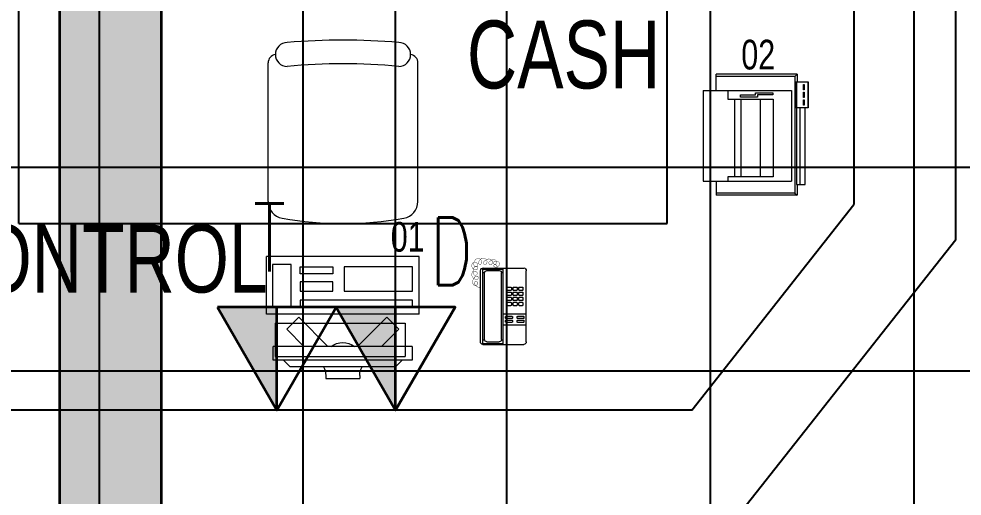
# Model space of a CAD drawing. Extents: x -560814 to 57327, y -29287 to 19916.
# Drawn here: x 4398 to 7177, y -1279 to 126 of the extents above; entities that cross this region are included whole.
import ezdxf
from ezdxf import colors
from ezdxf.entities.mleader import LeaderData, LeaderLine
from ezdxf.math import Vec2, Vec3

# ---------------------------------------------------------------- set-up
doc = ezdxf.new("R2010")
doc.units = 0
doc.header["$LTSCALE"] = 0.25
doc.linetypes.add('DASHDOT', pattern=[25.4, 12.7, -6.35, 0, -6.35])
doc.linetypes.add('HIDDEN', pattern=[9.525, 6.35, -3.175])
for name, color, linetype, lineweight in [('01-First Floor$0$72_EGR_BASE_TEXT', 252, 'Continuous', 5), ('01-First Floor$0$72_EGR_EQP_TAG', 142, 'Continuous', 5), ('01-First Floor$0$LOADING', 253, 'Continuous', 5), ('E-LITE-CLNG-CNDT', 6, 'DASHDOT', 35), ('E-POWR-TEXT', 6, 'Continuous', 25), ('T-CABL-TRAY', 60, 'Continuous', 35), ('T-DATA-DEVC-TYPE', 2, 'Continuous', 25), ('T-DATA-FLOR-COND', 40, 'HIDDEN', 25), ('T-DATA-WALL @ 100', 33, 'Continuous', 35)]:
    doc.layers.add(name, color=color, linetype=linetype, lineweight=lineweight)
doc.layers.add('01-First Floor$0$FALSE CEILING', color=251, linetype='Continuous')
doc.styles.add('01-First Floor$0$X3G_ENTITY_257CFD', font='swisscl.ttf', dxfattribs={"height": 200})
doc.styles.add('01-First Floor$0$X3G_ENTITY_9EC9', font='swisscl.ttf', dxfattribs={"height": 0.2})
doc.styles.add('DC_Elc_Romans', font='elc_romans.shx', dxfattribs={"width": 0.7})
doc.styles.add('DC_SIMPLEX', font='SIMPLEX.shx', dxfattribs={"width": 0.7})

# ---------------------------------------------------------------- blocks, each defined once
blk = doc.blocks.new('*U62')
blk.add_hatch(color=254).paths.add_polyline_path([(1.75, 3.031), (0, 3.031), (0, 0)])
blk.add_line((0, 0), (0, 3.031))
blk.add_lwpolyline([(1.75, 3.031), (0, 0), (-1.75, 3.031)], close=True)
at = {"layer": 'T-DATA-DEVC-TYPE', "style": 'DC_SIMPLEX', "width": 0.7, "flags": 8}
blk.add_attdef('DC_TYPE', (2.682, 5.634), '', height=2, rotation=360, dxfattribs=at)
blk = doc.blocks.new('*U61')
blk.add_hatch(color=254).paths.add_polyline_path([(1.75, 3.031), (0, 3.031), (0, 0)])
blk.add_line((0, 0), (0, 3.031))
blk.add_lwpolyline([(1.75, 3.031), (0, 0), (-1.75, 3.031)], close=True)
at = {"layer": 'T-DATA-DEVC-TYPE', "style": 'DC_SIMPLEX', "width": 0.7, "flags": 8}
blk.add_attdef('DC_TYPE', (2.682, 5.634), '', height=2, rotation=360, dxfattribs=at)
blk = doc.blocks.new('*U109')
at = {"lineweight": 0}
h = blk.add_hatch(dxfattribs=at)
h.set_pattern_fill('HEX', color=253, scale=8, angle=90, style=0)
h.set_pattern_definition([(90, (-2e-10, 14700.02), (-43.99409, -5e-13), [25.4, -50.8]), (210, (-2e-10, 14700.02), (21.99705, -38.1), [25.4, -50.8]), (150, (-2e-10, 14725.42), (-21.99705, -38.1), [25.4, -50.8])])
h.paths.add_polyline_path([(300, 3796.9), (0, 3796.9), (0, 0), (300, 0)])
at = {"color": 0}
for p, q in [((0, 0), (0, 3796.9)), ((300, 0), (300, 3796.9))]:
    blk.add_line(p, q, dxfattribs=at)
blk = doc.blocks.new('01-First Floor$0$ITPPLT2C-P')
at = {"color": 0}
for p, q in [((0.0229, 0.0318), (0.2618, 0.0318)), ((0.0304, 0.0256), (0.0229, 0.0318)), ((0.0229, 0), (0.0229, 0.0318)), ((0.2618, -0.0096), (0.2618, 0.0318)), ((0, 0), (0, -0.2262)), ((0.0252, 0), (0, 0)), ((0.0139, 0), (0.0139, -0.2262)), ((0.0252, 0), (0.0139, 0)), ((0.0252, -0.2262), (0.0252, 0)), ((0.0304, -0.3182), (0.0304, 0.0256)), ((0.0304, 0.0256), (0.2618, 0.0256)), ((0.0401, -0.2769), (0.0401, -0.0096)), ((0.3, -0.0096), (0.0401, -0.0096)), ((0.0939, -0.2515), (0.0939, -0.0222)), ((0.0939, -0.0222), (0.2274, -0.0222)), ((0.1321, -0.2515), (0.1321, -0.0222)), ((0.1894, -0.2515), (0.1894, -0.0222)), ((0.2082, -0.2515), (0.2082, -0.0222)), ((0.2274, -0.0222), (0.2274, -0.0096)), ((0.3, -0.2769), (0.3, -0.0096)), ((-0.0091, -0.2262), (0.0267, -0.2262)), ((-0.0091, -0.3023), (-0.0091, -0.2262)), ((-0.0087, -0.2262), (0.0236, -0.2262)), ((-0.0087, -0.3023), (-0.0087, -0.2262)), ((0, -0.2262), (0.0252, -0.2262)), ((0.0023, -0.2495), (0.0023, -0.2334)), ((0.0023, -0.2334), (0.0045, -0.2334)), ((0.0045, -0.2495), (0.0023, -0.2495)), ((0.0045, -0.2334), (0.0045, -0.2495)), ((0.0139, -0.2262), (0.0252, -0.2262)), ((0.0236, -0.2262), (0.0236, -0.3023)), ((0.0267, -0.2262), (0.0267, -0.3023)), ((0.0023, -0.2721), (0.0023, -0.2562)), ((0.0023, -0.2562), (0.0045, -0.2562)), ((0.0045, -0.2721), (0.0023, -0.2721)), ((0.0045, -0.2562), (0.0045, -0.2721)), ((0.3, -0.2769), (0.0401, -0.2769)), ((0.2274, -0.2515), (0.0939, -0.2515)), ((0.0947, -0.2701), (0.0947, -0.2641)), ((0.0947, -0.2641), (0.1395, -0.2641)), ((0.1457, -0.2701), (0.0947, -0.2701)), ((0.1395, -0.2575), (0.19, -0.2575)), ((0.1395, -0.2641), (0.1395, -0.2575)), ((0.19, -0.2641), (0.1457, -0.2641)), ((0.1457, -0.2641), (0.1457, -0.2701)), ((0.19, -0.2575), (0.19, -0.2641)), ((0.2274, -0.2769), (0.2274, -0.2515)), ((0.2618, -0.2769), (0.2618, -0.3246)), ((0.0267, -0.3023), (-0.0091, -0.3023)), ((0.0236, -0.3023), (-0.0087, -0.3023)), ((0.0023, -0.295), (0.0023, -0.2793)), ((0.0023, -0.2793), (0.0045, -0.2793)), ((0.0045, -0.295), (0.0023, -0.295)), ((0.0045, -0.2793), (0.0045, -0.295)), ((0.0229, -0.3246), (0.0229, -0.3023)), ((0.0304, -0.3182), (0.0229, -0.3246)), ((0.0229, -0.3246), (0.2618, -0.3246)), ((0.0304, -0.3182), (0.2618, -0.3182))]:
    blk.add_line(p, q, dxfattribs=at)
blk = doc.blocks.new('01-First Floor$0$DM20079-P')
at = {"color": 0}
for p, q in [((-0.0616, 0.225), (0.0594, 0.225)), ((-0.0616, 0.225), (-0.0616, 0)), ((-0.0016, 0.225), (-0.0016, 0)), ((-0.0686, 0.217), (-0.0686, 0.008)), ((-0.0616, 0.222), (-0.0016, 0.222)), ((-0.0616, 0.212), (-0.0565, 0.212)), ((-0.0566, 0.2105), (-0.0566, 0.0145)), ((-0.0496, 0.2175), (-0.0136, 0.2175)), ((-0.0068, 0.212), (-0.0016, 0.212)), ((-0.0066, 0.2105), (-0.0066, 0.0145)), ((0.0664, 0.217), (0.0664, 0.008)), ((-0.0016, 0.1675), (0.0664, 0.1675)), ((-0.0016, 0.135), (0.0664, 0.135)), ((-0.0616, 0.013), (-0.0565, 0.013)), ((-0.0616, 0.003), (-0.0016, 0.003)), ((-0.0594, 0), (0.0594, 0)), ((-0.0496, 0.0075), (-0.0136, 0.0075)), ((-0.0068, 0.013), (-0.0016, 0.013))]:
    blk.add_line(p, q, dxfattribs=at)
for points in [[(0.0074, 0.1605, 0.414214), (0.0054, 0.1585), (0.0054, 0.1555, 0.414214), (0.0074, 0.1535), (0.0234, 0.1535, 0.414214), (0.0254, 0.1555), (0.0254, 0.1585, 0.414214), (0.0234, 0.1605)], [(0.0234, 0.142, 0.414214), (0.0254, 0.144), (0.0254, 0.147, 0.414214), (0.0234, 0.149), (0.0074, 0.149, 0.414214), (0.0054, 0.147), (0.0054, 0.144, 0.414214), (0.0074, 0.142)], [(0.0574, 0.1535, 0.414214), (0.0594, 0.1555), (0.0594, 0.1585, 0.414214), (0.0574, 0.1605), (0.0414, 0.1605, 0.414214), (0.0394, 0.1585), (0.0394, 0.1555, 0.414214), (0.0414, 0.1535)], [(0.0574, 0.142, 0.414214), (0.0594, 0.144), (0.0594, 0.147, 0.414214), (0.0574, 0.149), (0.0414, 0.149, 0.414214), (0.0394, 0.147), (0.0394, 0.144, 0.414214), (0.0414, 0.142)], [(0.0104, 0.103, 0.414214), (0.0124, 0.101), (0.0204, 0.101, 0.414214), (0.0224, 0.103), (0.0224, 0.109, 0.414214), (0.0204, 0.111), (0.0124, 0.111, 0.414214), (0.0104, 0.109)], [(0.0104, 0.088, 0.414214), (0.0124, 0.086), (0.0204, 0.086, 0.414214), (0.0224, 0.088), (0.0224, 0.094, 0.414214), (0.0204, 0.096), (0.0124, 0.096, 0.414214), (0.0104, 0.094)], [(0.0274, 0.103, 0.414214), (0.0294, 0.101), (0.0374, 0.101, 0.414214), (0.0394, 0.103), (0.0394, 0.109, 0.414214), (0.0374, 0.111), (0.0294, 0.111, 0.414214), (0.0274, 0.109)], [(0.0274, 0.088, 0.414214), (0.0294, 0.086), (0.0374, 0.086, 0.414214), (0.0394, 0.088), (0.0394, 0.094, 0.414214), (0.0374, 0.096), (0.0294, 0.096, 0.414214), (0.0274, 0.094)], [(0.0444, 0.103, 0.414214), (0.0464, 0.101), (0.0544, 0.101, 0.414214), (0.0564, 0.103), (0.0564, 0.109, 0.414214), (0.0544, 0.111), (0.0464, 0.111, 0.414214), (0.0444, 0.109)], [(0.0444, 0.088, 0.414214), (0.0464, 0.086), (0.0544, 0.086, 0.414214), (0.0564, 0.088), (0.0564, 0.094, 0.414214), (0.0544, 0.096), (0.0464, 0.096, 0.414214), (0.0444, 0.094)], [(0.0104, 0.073, 0.414214), (0.0124, 0.071), (0.0204, 0.071, 0.414214), (0.0224, 0.073), (0.0224, 0.079, 0.414214), (0.0204, 0.081), (0.0124, 0.081, 0.414214), (0.0104, 0.079)], [(0.0104, 0.058, 0.414214), (0.0124, 0.056), (0.0204, 0.056, 0.414214), (0.0224, 0.058), (0.0224, 0.064, 0.414214), (0.0204, 0.066), (0.0124, 0.066, 0.414214), (0.0104, 0.064)], [(0.0274, 0.073, 0.414214), (0.0294, 0.071), (0.0374, 0.071, 0.414214), (0.0394, 0.073), (0.0394, 0.079, 0.414214), (0.0374, 0.081), (0.0294, 0.081, 0.414214), (0.0274, 0.079)], [(0.0274, 0.058, 0.414214), (0.0294, 0.056), (0.0374, 0.056, 0.414214), (0.0394, 0.058), (0.0394, 0.064, 0.414214), (0.0374, 0.066), (0.0294, 0.066, 0.414214), (0.0274, 0.064)], [(0.0444, 0.073, 0.414214), (0.0464, 0.071), (0.0544, 0.071, 0.414214), (0.0564, 0.073), (0.0564, 0.079, 0.414214), (0.0544, 0.081), (0.0464, 0.081, 0.414214), (0.0444, 0.079)], [(0.0444, 0.058, 0.414214), (0.0464, 0.056), (0.0544, 0.056, 0.414214), (0.0564, 0.058), (0.0564, 0.064, 0.414214), (0.0544, 0.066), (0.0464, 0.066, 0.414214), (0.0444, 0.064)]]:
    blk.add_lwpolyline(points, format="xyb", close=True, dxfattribs=at)
at = {"color": 0, "const_width": 0.001}
blk.add_lwpolyline([(-0.0686, 0.059, 0.184574), (-0.0861, 0.0478, 1.44364), (-0.0769, 0.0452, 0.837915), (-0.0907, 0.0465, 0.30536), (-0.0835, 0.0248, 1.584726), (-0.0815, 0.034, 0.253153), (-0.094, 0.0228, 0.874198), (-0.0776, 0.0142, 0.915253), (-0.0897, 0.0168, 0.223821), (-0.0874, -0.0011, 1.703343), (-0.0796, 0.005, 0.588962), (-0.0934, -0.0114, 0.717795), (-0.0769, -0.0108, 0.983104), (-0.0875, -0.0075, 0.326362), (-0.0815, -0.0259, 0.758716), (-0.0657, -0.0134, 0.906186), (-0.0743, -0.016, 0.189488), (-0.067, -0.0272, 0.7948), (-0.0506, -0.0127, 1.223996), (-0.0585, -0.0193, 0.072149), (-0.0473, -0.0259, 0.645886), (-0.0341, -0.0134, 1.366917), (-0.042, -0.0193, 0.078415), (-0.0315, -0.0246, 0.723006), (-0.0229, -0.0127, 1.105484), (-0.0289, -0.018, 0.327892), (-0.017, -0.0193, 0.446638), (-0.0144, -0.0068, 0.327263), (-0.0269, -0.0029, 1.240441), (-0.0229, -0.0094, 0.611307), (-0.0278, 0.0075)], format="xyb", dxfattribs=at)
at = {"color": 0}
for centre, radius, start, end in [((-0.0605, 0.217), 0.00813, 97.9633, 179.6649), ((0.0582, 0.217), 0.00813, 0.3351, 82.0367), ((-0.0496, 0.2105), 0.007, 90, 180), ((-0.0136, 0.2105), 0.007, 0, 90), ((-0.0605, 0.008), 0.00813, 180.3351, 277.9633), ((-0.0496, 0.0145), 0.007, 180, 270), ((-0.0136, 0.0145), 0.007, 270, 0), ((0.0582, 0.008), 0.00813, 277.9633, 359.6649)]:
    blk.add_arc(centre, radius, start, end, dxfattribs=at)
blk = doc.blocks.new('01-First Floor$0$GF21021-P')
for p, q in [((-0.2207, 0.4756), (-0.2207, 0.0675)), ((0.2205, 0.4756), (0.2205, 0.0675))]:
    blk.add_line(p, q)
for centre, radius, start, end in [((-0.0001, -0.5295), 1.0695, 80.3671, 99.6329), ((-0.1707, 0.4756), 0.05, 99.6329, 180), ((0.1705, 0.4756), 0.05, 0, 80.3671), ((-0.1957, 0.0675), 0.025, 180, 261.4721), ((-0.1643, 0.0425), 0.0351, 90, 270), ((0, 1.8467), 1.7767, 264.6946, 275.3053), ((0.1641, 0.0425), 0.0351, 270, 90), ((0.1955, 0.0675), 0.025, 278.5279, 0), ((0, 1.8314), 1.8314, 264.8532, 275.147)]:
    blk.add_arc(centre, radius, start, end)
blk = doc.blocks.new('01-First Floor$0$ITCWLS1-P')
at = {"layer": '01-First Floor$0$LOADING'}
for p, q in [((-0.17, 0.45), (-0.17, 0)), ((-0.17, 0.45), (0, 0.45)), ((0, 0.45), (0, 0)), ((-0.2651, 0.43, 0), (-0.3051, 0.43, 0)), ((-0.3051, 0.43, 0), (-0.3051, 0.02, 0)), ((-0.2651, 0.43, 0), (-0.2651, 0.02, 0)), ((-0.1496, 0.4305), (-0.1291, 0.4305)), ((-0.1291, 0.4305), (-0.1291, 0.4089)), ((-0.3251, 0.38, 0), (-0.3051, 0.4, 0)), ((-0.197, 0.4094), (-0.295, 0.4094)), ((-0.295, 0.0264), (-0.295, 0.4094)), ((-0.197, 0.0264), (-0.197, 0.4094)), ((-0.3251, 0.38, 0), (-0.3251, 0.07, 0)), ((-0.3503, 0.275), (-0.3596, 0.275)), ((-0.3596, 0.175), (-0.3596, 0.275)), ((-0.3503, 0.175), (-0.3596, 0.175)), ((-0.3251, 0.07, 0), (-0.3051, 0.05, 0)), ((-0.3051, 0.02, 0), (-0.2651, 0.02, 0)), ((-0.197, 0.0264), (-0.295, 0.0264)), ((-0.17, 0), (0, 0))]:
    blk.add_line(p, q, dxfattribs=at)
at = {"layer": '01-First Floor$0$LOADING', "extrusion": (2.48281e-10, 3.18408e-10, -1)}
for p, q in [((-0.2651, 0.3395), (-0.2144, 0.3902)), ((-0.1791, 0.3548), (-0.2144, 0.3902)), ((-0.2651, 0.2688), (-0.1791, 0.3548))]:
    blk.add_line(p, q, dxfattribs=at)
at = {"layer": '01-First Floor$0$LOADING', "extrusion": (2.48281e-10, -3.18408e-10, -1)}
for p, q in [((-0.2651, 0.1812), (-0.1791, 0.0952)), ((-0.2651, 0.1105), (-0.2144, 0.0598)), ((-0.1791, 0.0952), (-0.2144, 0.0598))]:
    blk.add_line(p, q, dxfattribs=at)
at = {"layer": '01-First Floor$0$LOADING'}
for points in [[(-0.1291, 0.4089), (-0.1291, 0.1), (-0.1496, 0.1), (-0.1496, 0.4305)], [(-0.1496, 0.1), (-0.1496, 0.1), (-0.1496, 0.1), (-0.1496, 0.1), (-0.1496, 0.1), (-0.1496, 0.1), (-0.1496, 0.1), (-0.1496, 0.1), (-0.1496, 0.1)], [(-0.1496, 0.1), (-0.1496, 0.1), (-0.1496, 0.1), (-0.1496, 0.1), (-0.1496, 0.1), (-0.1496, 0.1), (-0.1496, 0.1), (-0.1496, 0.1), (-0.1496, 0.1), (-0.1496, 0.1), (-0.1496, 0.1), (-0.1496, 0.1), (-0.1496, 0.1), (-0.1496, 0.1), (-0.1496, 0.1), (-0.1496, 0.1), (-0.1496, 0.1), (-0.1496, 0.1)], [(-0.1496, 0.1), (-0.1496, 0.1), (-0.1496, 0.1), (-0.1496, 0.1), (-0.1496, 0.1), (-0.1496, 0.1), (-0.1496, 0.1), (-0.1496, 0.1), (-0.1496, 0.1), (-0.1496, 0.1)], [(-0.1496, 0.1), (-0.1496, 0.1), (-0.1496, 0.1), (-0.1496, 0.1), (-0.1496, 0.1), (-0.1496, 0.1), (-0.1496, 0.1)], [(-0.1496, 0.1), (-0.1496, 0.1), (-0.1496, 0.1), (-0.1496, 0.1), (-0.1496, 0.1), (-0.1496, 0.1), (-0.1496, 0.1), (-0.1496, 0.1), (-0.1496, 0.1), (-0.1496, 0.1)], [(-0.1496, 0.1), (-0.1496, 0.1), (-0.1496, 0.1), (-0.1496, 0.1), (-0.1496, 0.1), (-0.1496, 0.1), (-0.1496, 0.1), (-0.1496, 0.1), (-0.1496, 0.1), (-0.1496, 0.1), (-0.1496, 0.1), (-0.1496, 0.1), (-0.1496, 0.1), (-0.1496, 0.1), (-0.1496, 0.1)], [(-0.1496, 0.1), (-0.1496, 0.1), (-0.1496, 0.1), (-0.1496, 0.1), (-0.1496, 0.1), (-0.1496, 0.1), (-0.1496, 0.1), (-0.1496, 0.1), (-0.1496, 0.1), (-0.1496, 0.1)], [(-0.1496, 0.1), (-0.1496, 0.1), (-0.1496, 0.1), (-0.1496, 0.1), (-0.1496, 0.1), (-0.1496, 0.1), (-0.1496, 0.1), (-0.1496, 0.1), (-0.1496, 0.1), (-0.1496, 0.1)], [(-0.1496, 0.1), (-0.1496, 0.1), (-0.1496, 0.1), (-0.1496, 0.1), (-0.1496, 0.1), (-0.1496, 0.1), (-0.1496, 0.1), (-0.1496, 0.1), (-0.1496, 0.1), (-0.1496, 0.1), (-0.1496, 0.1), (-0.1496, 0.1), (-0.1496, 0.1), (-0.1496, 0.1), (-0.1496, 0.1), (-0.1496, 0.1), (-0.1496, 0.1), (-0.1496, 0.1), (-0.1496, 0.1), (-0.1496, 0.1), (-0.1496, 0.1), (-0.1496, 0.1), (-0.1496, 0.1), (-0.1496, 0.1), (-0.1496, 0.1), (-0.1496, 0.1), (-0.1496, 0.1), (-0.1496, 0.1), (-0.1496, 0.1), (-0.1496, 0.1), (-0.1496, 0.1), (-0.1496, 0.1), (-0.1496, 0.1), (-0.1496, 0.1), (-0.1496, 0.1), (-0.1496, 0.1), (-0.1496, 0.1), (-0.1496, 0.1), (-0.1496, 0.1), (-0.1496, 0.1), (-0.1496, 0.1), (-0.1496, 0.1), (-0.1496, 0.1), (-0.1496, 0.1), (-0.1496, 0.1), (-0.1496, 0.1), (-0.1496, 0.1), (-0.1496, 0.1), (-0.1496, 0.1), (-0.1496, 0.1), (-0.1496, 0.1), (-0.1496, 0.1), (-0.1496, 0.1), (-0.1496, 0.1)], [(-0.1496, 0.1), (-0.1496, 0.1), (-0.1496, 0.1), (-0.1496, 0.1), (-0.1496, 0.1), (-0.1496, 0.1), (-0.1496, 0.1), (-0.1496, 0.1), (-0.1496, 0.1), (-0.1496, 0.1), (-0.1496, 0.1), (-0.1496, 0.1), (-0.1496, 0.1), (-0.1496, 0.1), (-0.1496, 0.1), (-0.1496, 0.1), (-0.1496, 0.1), (-0.1496, 0.1), (-0.1496, 0.1), (-0.1496, 0.1), (-0.1496, 0.1), (-0.1496, 0.1), (-0.1496, 0.1), (-0.1496, 0.1), (-0.1496, 0.1), (-0.1496, 0.1), (-0.1496, 0.1), (-0.1496, 0.1), (-0.1496, 0.1), (-0.1496, 0.1), (-0.1496, 0.1), (-0.1496, 0.1), (-0.1496, 0.1), (-0.1496, 0.1), (-0.1496, 0.1), (-0.1496, 0.1), (-0.1496, 0.1), (-0.1496, 0.1), (-0.1496, 0.1), (-0.1496, 0.1), (-0.1496, 0.1), (-0.1496, 0.1), (-0.1496, 0.1), (-0.1496, 0.1), (-0.1496, 0.1), (-0.1496, 0.1), (-0.1496, 0.1), (-0.1496, 0.1), (-0.1496, 0.1), (-0.1496, 0.1), (-0.1496, 0.1), (-0.1496, 0.1), (-0.1496, 0.1), (-0.1496, 0.1), (-0.1496, 0.1), (-0.1496, 0.1), (-0.1496, 0.1), (-0.1496, 0.1), (-0.1496, 0.1), (-0.1496, 0.1), (-0.1496, 0.1), (-0.1496, 0.1), (-0.1496, 0.1), (-0.1496, 0.1), (-0.1496, 0.1), (-0.1496, 0.1), (-0.1496, 0.1), (-0.1496, 0.1), (-0.1496, 0.1), (-0.1496, 0.1), (-0.1496, 0.1), (-0.1496, 0.1), (-0.1496, 0.1), (-0.1496, 0.1), (-0.1496, 0.1), (-0.1496, 0.1), (-0.1496, 0.1), (-0.1496, 0.1), (-0.1496, 0.1), (-0.1496, 0.1), (-0.1496, 0.1), (-0.1496, 0.1), (-0.1496, 0.1), (-0.1496, 0.1), (-0.1496, 0.1), (-0.1496, 0.1), (-0.1496, 0.1), (-0.1496, 0.1), (-0.1496, 0.1)], [(-0.1496, 0.1), (-0.1496, 0.1), (-0.1496, 0.1), (-0.1496, 0.1), (-0.1496, 0.1), (-0.1496, 0.1), (-0.1496, 0.1), (-0.1496, 0.1), (-0.1496, 0.1), (-0.1496, 0.1), (-0.1496, 0.1), (-0.1496, 0.1)], [(-0.1496, 0.1), (-0.1496, 0.1), (-0.1496, 0.1), (-0.1496, 0.1), (-0.1496, 0.1), (-0.1496, 0.1), (-0.1496, 0.1)], [(-0.1496, 0.1), (-0.1496, 0.1), (-0.1496, 0.1), (-0.1496, 0.1), (-0.1496, 0.1), (-0.1496, 0.1), (-0.1496, 0.1), (-0.1496, 0.1), (-0.1496, 0.1), (-0.1496, 0.1), (-0.1496, 0.1), (-0.1496, 0.1), (-0.1496, 0.1), (-0.1496, 0.1), (-0.1496, 0.1), (-0.1496, 0.1), (-0.1496, 0.1)], [(-0.1496, 0.1), (-0.1496, 0.1), (-0.1496, 0.1), (-0.1496, 0.1), (-0.1496, 0.1), (-0.1496, 0.1), (-0.1496, 0.1), (-0.1496, 0.1), (-0.1496, 0.1), (-0.1496, 0.1), (-0.1496, 0.1), (-0.1496, 0.1), (-0.1496, 0.1), (-0.1496, 0.1), (-0.1496, 0.1), (-0.1496, 0.1), (-0.1496, 0.1), (-0.1496, 0.1), (-0.1496, 0.1), (-0.1496, 0.1), (-0.1496, 0.1), (-0.1496, 0.1), (-0.1496, 0.1), (-0.1496, 0.1), (-0.1496, 0.1), (-0.1496, 0.1), (-0.1496, 0.1), (-0.1496, 0.1), (-0.1496, 0.1), (-0.1496, 0.1), (-0.1496, 0.1), (-0.1496, 0.1), (-0.1496, 0.1), (-0.1496, 0.1), (-0.1496, 0.1), (-0.1496, 0.1), (-0.1496, 0.1), (-0.1496, 0.1), (-0.1496, 0.1), (-0.1496, 0.1), (-0.1496, 0.1), (-0.1496, 0.1), (-0.1496, 0.1), (-0.1496, 0.1), (-0.1496, 0.1), (-0.1496, 0.1), (-0.1496, 0.1), (-0.1496, 0.1), (-0.1496, 0.1), (-0.1496, 0.1), (-0.1496, 0.1), (-0.1496, 0.1), (-0.1496, 0.1), (-0.1496, 0.1), (-0.1496, 0.1), (-0.1496, 0.1), (-0.1496, 0.1), (-0.1496, 0.1), (-0.1496, 0.1), (-0.1496, 0.1), (-0.1496, 0.1), (-0.1496, 0.1), (-0.1496, 0.1), (-0.1496, 0.1), (-0.1496, 0.1), (-0.1496, 0.1), (-0.1496, 0.1), (-0.1496, 0.1), (-0.1496, 0.1), (-0.1496, 0.1), (-0.1496, 0.1), (-0.1496, 0.1), (-0.1496, 0.1), (-0.1496, 0.1), (-0.1496, 0.1), (-0.1496, 0.1), (-0.1496, 0.1), (-0.1496, 0.1), (-0.1496, 0.1), (-0.1496, 0.1), (-0.1496, 0.1), (-0.1496, 0.1), (-0.1496, 0.1), (-0.1496, 0.1), (-0.1496, 0.1), (-0.1496, 0.1), (-0.1496, 0.1), (-0.1496, 0.1), (-0.1496, 0.1), (-0.1496, 0.1), (-0.1496, 0.1), (-0.1496, 0.1), (-0.1496, 0.1), (-0.1496, 0.1), (-0.1496, 0.1), (-0.1496, 0.1), (-0.1496, 0.1), (-0.1496, 0.1), (-0.1496, 0.1), (-0.1496, 0.1), (-0.1496, 0.1), (-0.1496, 0.1), (-0.1496, 0.1), (-0.1496, 0.1), (-0.1496, 0.1), (-0.1496, 0.1), (-0.1496, 0.1), (-0.1496, 0.1), (-0.1496, 0.1), (-0.1496, 0.1), (-0.1496, 0.1)], [(-0.1496, 0.1), (-0.1496, 0.1), (-0.1496, 0.1), (-0.1496, 0.1), (-0.1496, 0.1), (-0.1496, 0.1), (-0.1496, 0.1), (-0.1496, 0.1)]]:
    blk.add_lwpolyline(points, dxfattribs=at)
for points in [[(-0.1019, 0.4305), (-0.0304, 0.4305), (-0.0304, 0.2294), (-0.1019, 0.2294)], [(-0.1019, 0.1954), (-0.0747, 0.1954), (-0.0747, 0.1), (-0.1019, 0.1)], [(-0.0304, 0.1954), (-0.0508, 0.1954), (-0.0508, 0.1), (-0.0304, 0.1)], [(-0.1496, 0.1), (-0.1496, 0.1), (-0.1496, 0.1), (-0.1496, 0.1), (-0.1496, 0.1), (-0.1496, 0.1), (-0.1496, 0.1), (-0.1496, 0.1), (-0.1496, 0.1), (-0.1496, 0.1), (-0.1496, 0.1), (-0.1496, 0.1), (-0.1496, 0.1), (-0.1496, 0.1), (-0.1496, 0.1), (-0.1496, 0.1), (-0.1496, 0.1), (-0.1496, 0.1), (-0.1496, 0.1), (-0.1496, 0.1), (-0.1496, 0.1), (-0.1496, 0.1), (-0.1496, 0.1), (-0.1496, 0.1), (-0.1496, 0.1), (-0.1496, 0.1), (-0.1496, 0.1), (-0.1496, 0.1), (-0.1496, 0.1), (-0.1496, 0.1), (-0.1496, 0.1), (-0.1496, 0.1), (-0.1496, 0.1), (-0.1496, 0.1), (-0.1496, 0.1), (-0.1496, 0.1), (-0.1496, 0.1), (-0.1496, 0.1), (-0.1496, 0.1), (-0.1496, 0.1), (-0.1496, 0.1), (-0.1496, 0.1), (-0.1496, 0.1), (-0.1496, 0.1), (-0.1496, 0.1), (-0.1496, 0.1), (-0.1496, 0.1), (-0.1496, 0.1), (-0.1496, 0.1), (-0.1496, 0.1), (-0.1496, 0.1), (-0.1496, 0.1), (-0.1496, 0.1), (-0.1496, 0.1), (-0.1496, 0.1), (-0.1496, 0.1), (-0.1496, 0.1), (-0.1496, 0.1), (-0.1496, 0.1), (-0.1496, 0.1), (-0.1496, 0.1), (-0.1496, 0.1), (-0.1496, 0.1), (-0.1496, 0.1), (-0.1496, 0.1), (-0.1496, 0.1), (-0.1496, 0.1), (-0.1496, 0.1), (-0.1496, 0.1), (-0.1496, 0.1), (-0.1496, 0.1), (-0.1496, 0.1), (-0.1496, 0.1), (-0.1496, 0.1), (-0.1496, 0.1), (-0.1496, 0.1), (-0.1496, 0.1), (-0.1496, 0.1), (-0.1496, 0.1), (-0.1496, 0.1), (-0.1496, 0.1), (-0.1496, 0.1), (-0.1496, 0.1), (-0.1496, 0.1), (-0.1496, 0.1), (-0.1496, 0.1), (-0.1496, 0.1), (-0.1496, 0.1), (-0.1496, 0.1), (-0.1496, 0.1), (-0.1496, 0.1), (-0.1496, 0.1), (-0.1496, 0.1), (-0.1496, 0.1), (-0.1496, 0.1), (-0.1496, 0.1), (-0.1496, 0.1), (-0.1496, 0.1), (-0.1496, 0.1), (-0.1496, 0.1), (-0.1496, 0.1), (-0.1496, 0.1), (-0.1496, 0.1), (-0.1496, 0.1), (-0.1496, 0.1), (-0.1496, 0.1), (-0.1496, 0.1), (-0.1496, 0.1), (-0.1496, 0.1), (-0.1496, 0.1), (-0.1496, 0.1), (-0.1496, 0.1), (-0.1496, 0.1), (-0.1496, 0.1), (-0.1496, 0.1), (-0.1496, 0.1), (-0.1496, 0.1), (-0.1496, 0.1), (-0.1496, 0.1), (-0.1496, 0.1), (-0.1496, 0.1), (-0.1496, 0.1), (-0.1496, 0.1), (-0.1496, 0.1), (-0.1496, 0.1), (-0.1496, 0.1), (-0.1496, 0.1), (-0.1496, 0.1), (-0.1496, 0.1), (-0.1496, 0.1), (-0.1496, 0.1), (-0.1496, 0.1), (-0.1496, 0.1), (-0.1496, 0.1), (-0.1496, 0.1), (-0.1496, 0.1), (-0.1496, 0.1), (-0.1496, 0.1), (-0.1496, 0.1), (-0.1496, 0.1), (-0.1496, 0.1), (-0.1496, 0.1), (-0.1496, 0.1), (-0.1496, 0.1), (-0.1496, 0.1), (-0.1496, 0.1), (-0.1496, 0.1), (-0.1496, 0.1), (-0.1496, 0.1), (-0.1496, 0.1), (-0.1496, 0.1), (-0.1496, 0.1), (-0.1496, 0.1), (-0.1496, 0.1), (-0.1496, 0.1), (-0.1496, 0.1), (-0.1496, 0.1), (-0.1496, 0.1), (-0.1496, 0.1), (-0.1496, 0.1), (-0.1496, 0.1), (-0.1496, 0.1), (-0.1496, 0.1), (-0.1496, 0.1), (-0.1496, 0.1), (-0.1496, 0.1), (-0.1496, 0.1), (-0.1496, 0.1), (-0.1496, 0.1), (-0.1496, 0.1), (-0.1496, 0.1), (-0.1496, 0.1), (-0.1496, 0.1), (-0.1496, 0.1), (-0.1496, 0.1), (-0.1496, 0.1), (-0.1496, 0.1), (-0.1496, 0.1), (-0.1496, 0.1), (-0.1496, 0.1), (-0.1496, 0.1), (-0.1496, 0.1), (-0.1496, 0.1), (-0.1496, 0.1), (-0.1496, 0.1), (-0.1496, 0.1), (-0.1496, 0.1), (-0.1496, 0.1), (-0.1496, 0.1), (-0.1496, 0.1), (-0.1496, 0.1), (-0.1496, 0.1), (-0.1496, 0.1), (-0.1496, 0.1), (-0.1496, 0.1), (-0.1496, 0.1), (-0.1496, 0.1), (-0.1496, 0.1), (-0.1496, 0.1), (-0.1496, 0.1), (-0.1496, 0.1), (-0.1496, 0.1), (-0.1496, 0.1), (-0.1496, 0.1), (-0.1496, 0.1), (-0.1496, 0.1), (-0.1496, 0.1), (-0.1496, 0.1), (-0.1496, 0.1), (-0.1496, 0.1), (-0.1496, 0.1), (-0.1496, 0.1), (-0.1496, 0.1), (-0.1496, 0.1), (-0.1496, 0.1), (-0.1496, 0.1), (-0.1496, 0.1), (-0.1496, 0.1), (-0.1496, 0.1), (-0.1496, 0.1), (-0.1496, 0.1), (-0.1496, 0.1), (-0.1496, 0.1), (-0.1496, 0.1), (-0.1496, 0.1), (-0.1496, 0.1), (-0.1496, 0.1), (-0.1496, 0.1), (-0.1496, 0.1), (-0.1496, 0.1), (-0.1496, 0.1), (-0.1496, 0.1), (-0.1496, 0.1), (-0.1496, 0.1), (-0.1496, 0.1), (-0.1496, 0.1), (-0.1496, 0.1), (-0.1496, 0.1), (-0.1496, 0.1), (-0.1496, 0.1), (-0.1496, 0.1), (-0.1496, 0.1), (-0.1496, 0.1), (-0.1496, 0.1), (-0.1496, 0.1), (-0.1496, 0.1), (-0.1496, 0.1), (-0.1496, 0.1), (-0.1496, 0.1), (-0.1496, 0.1), (-0.1496, 0.1), (-0.1496, 0.1), (-0.1496, 0.1), (-0.1496, 0.1), (-0.1496, 0.1), (-0.1496, 0.1), (-0.1496, 0.1), (-0.1496, 0.1), (-0.1496, 0.1), (-0.1496, 0.1), (-0.1496, 0.1), (-0.1496, 0.1), (-0.1496, 0.1), (-0.1496, 0.1), (-0.1496, 0.1), (-0.1496, 0.1), (-0.1496, 0.1), (-0.1496, 0.1), (-0.1496, 0.1), (-0.1496, 0.1), (-0.1496, 0.1), (-0.1496, 0.1), (-0.1496, 0.1), (-0.1496, 0.1), (-0.1496, 0.1), (-0.1496, 0.1), (-0.1496, 0.1)], [(-0.1496, 0.1), (-0.1496, 0.1), (-0.1496, 0.1), (-0.1496, 0.1), (-0.1496, 0.1), (-0.1496, 0.1), (-0.1496, 0.1), (-0.1496, 0.1), (-0.1496, 0.1), (-0.1496, 0.1), (-0.1496, 0.1), (-0.1496, 0.1), (-0.1496, 0.1), (-0.1496, 0.1), (-0.1496, 0.1), (-0.1496, 0.1), (-0.1496, 0.1), (-0.1496, 0.1), (-0.1496, 0.1), (-0.1496, 0.1), (-0.1496, 0.1), (-0.1496, 0.1), (-0.1496, 0.1), (-0.1496, 0.1), (-0.1496, 0.1), (-0.1496, 0.1), (-0.1496, 0.1), (-0.1496, 0.1), (-0.1496, 0.1), (-0.1496, 0.1), (-0.1496, 0.1), (-0.1496, 0.1), (-0.1496, 0.1), (-0.1496, 0.1), (-0.1496, 0.1), (-0.1496, 0.1), (-0.1496, 0.1), (-0.1496, 0.1), (-0.1496, 0.1), (-0.1496, 0.1), (-0.1496, 0.1), (-0.1496, 0.1), (-0.1496, 0.1), (-0.1496, 0.1), (-0.1496, 0.1), (-0.1496, 0.1), (-0.1496, 0.1), (-0.1496, 0.1), (-0.1496, 0.1), (-0.1496, 0.1), (-0.1496, 0.1), (-0.1496, 0.1), (-0.1496, 0.1), (-0.1496, 0.1), (-0.1496, 0.1), (-0.1496, 0.1), (-0.1496, 0.1), (-0.1496, 0.1), (-0.1496, 0.1), (-0.1496, 0.1), (-0.1496, 0.1), (-0.1496, 0.1), (-0.1496, 0.1), (-0.1496, 0.1), (-0.1496, 0.1), (-0.1496, 0.1), (-0.1496, 0.1), (-0.1496, 0.1), (-0.1496, 0.1), (-0.1496, 0.1), (-0.1496, 0.1), (-0.1496, 0.1), (-0.1496, 0.1), (-0.1496, 0.1), (-0.1496, 0.1), (-0.1496, 0.1), (-0.1496, 0.1), (-0.1496, 0.1), (-0.1496, 0.1), (-0.1496, 0.1), (-0.1496, 0.1), (-0.1496, 0.1), (-0.1496, 0.1), (-0.1496, 0.1), (-0.1496, 0.1), (-0.1496, 0.1), (-0.1496, 0.1), (-0.1496, 0.1), (-0.1496, 0.1), (-0.1496, 0.1), (-0.1496, 0.1), (-0.1496, 0.1), (-0.1496, 0.1), (-0.1496, 0.1), (-0.1496, 0.1), (-0.1496, 0.1), (-0.1496, 0.1), (-0.1496, 0.1), (-0.1496, 0.1), (-0.1496, 0.1), (-0.1496, 0.1), (-0.1496, 0.1), (-0.1496, 0.1), (-0.1496, 0.1), (-0.1496, 0.1), (-0.1496, 0.1), (-0.1496, 0.1), (-0.1496, 0.1), (-0.1496, 0.1), (-0.1496, 0.1), (-0.1496, 0.1), (-0.1496, 0.1), (-0.1496, 0.1), (-0.1496, 0.1), (-0.1496, 0.1), (-0.1496, 0.1), (-0.1496, 0.1), (-0.1496, 0.1), (-0.1496, 0.1), (-0.1496, 0.1), (-0.1496, 0.1), (-0.1496, 0.1), (-0.1496, 0.1), (-0.1496, 0.1), (-0.1496, 0.1), (-0.1496, 0.1), (-0.1496, 0.1), (-0.1496, 0.1), (-0.1496, 0.1), (-0.1496, 0.1), (-0.1496, 0.1), (-0.1496, 0.1), (-0.1496, 0.1), (-0.1496, 0.1), (-0.1496, 0.1), (-0.1496, 0.1), (-0.1496, 0.1), (-0.1496, 0.1), (-0.1496, 0.1), (-0.1496, 0.1), (-0.1496, 0.1), (-0.1496, 0.1), (-0.1496, 0.1), (-0.1496, 0.1), (-0.1496, 0.1), (-0.1496, 0.1), (-0.1496, 0.1), (-0.1496, 0.1), (-0.1496, 0.1), (-0.1496, 0.1), (-0.1496, 0.1), (-0.1496, 0.1), (-0.1496, 0.1), (-0.1496, 0.1), (-0.1496, 0.1), (-0.1496, 0.1), (-0.1496, 0.1), (-0.1496, 0.1), (-0.1496, 0.1), (-0.1496, 0.1), (-0.1496, 0.1), (-0.1496, 0.1), (-0.1496, 0.1), (-0.1496, 0.1), (-0.1496, 0.1), (-0.1496, 0.1), (-0.1496, 0.1), (-0.1496, 0.1), (-0.1496, 0.1), (-0.1496, 0.1), (-0.1496, 0.1), (-0.1496, 0.1), (-0.1496, 0.1), (-0.1496, 0.1), (-0.1496, 0.1), (-0.1496, 0.1), (-0.1496, 0.1), (-0.1496, 0.1), (-0.1496, 0.1), (-0.1496, 0.1), (-0.1496, 0.1), (-0.1496, 0.1), (-0.1496, 0.1), (-0.1496, 0.1), (-0.1496, 0.1), (-0.1496, 0.1), (-0.1496, 0.1), (-0.1496, 0.1), (-0.1496, 0.1), (-0.1496, 0.1), (-0.1496, 0.1), (-0.1496, 0.1), (-0.1496, 0.1), (-0.1496, 0.1), (-0.1496, 0.1), (-0.1496, 0.1), (-0.1496, 0.1), (-0.1496, 0.1), (-0.1496, 0.1), (-0.1496, 0.1), (-0.1496, 0.1), (-0.1496, 0.1), (-0.1496, 0.1), (-0.1496, 0.1), (-0.1496, 0.1), (-0.1496, 0.1), (-0.1496, 0.1), (-0.1496, 0.1), (-0.1496, 0.1), (-0.1496, 0.1), (-0.1496, 0.1), (-0.1496, 0.1), (-0.1496, 0.1), (-0.1496, 0.1)], [(-0.1496, 0.1), (-0.1496, 0.1), (-0.1496, 0.1), (-0.1496, 0.1), (-0.1496, 0.1), (-0.1496, 0.1), (-0.1496, 0.1), (-0.1496, 0.1), (-0.1496, 0.1), (-0.1496, 0.1), (-0.1496, 0.1), (-0.1496, 0.1), (-0.1496, 0.1), (-0.1496, 0.1), (-0.1496, 0.1), (-0.1496, 0.1), (-0.1496, 0.1), (-0.1496, 0.1), (-0.1496, 0.1), (-0.1496, 0.1), (-0.1496, 0.1), (-0.1496, 0.1), (-0.1496, 0.1), (-0.1496, 0.1), (-0.1496, 0.1), (-0.1496, 0.1), (-0.1496, 0.1), (-0.1496, 0.1), (-0.1496, 0.1), (-0.1496, 0.1), (-0.1496, 0.1), (-0.1496, 0.1), (-0.1496, 0.1), (-0.1496, 0.1), (-0.1496, 0.1), (-0.1496, 0.1), (-0.1496, 0.1), (-0.1496, 0.1), (-0.1496, 0.1), (-0.1496, 0.1), (-0.1496, 0.1), (-0.1496, 0.1), (-0.1496, 0.1), (-0.1496, 0.1), (-0.1496, 0.1), (-0.1496, 0.1), (-0.1496, 0.1), (-0.1496, 0.1), (-0.1496, 0.1), (-0.1496, 0.1), (-0.1496, 0.1), (-0.1496, 0.1), (-0.1496, 0.1), (-0.1496, 0.1), (-0.1496, 0.1), (-0.1496, 0.1), (-0.1496, 0.1), (-0.1496, 0.1), (-0.1496, 0.1), (-0.1496, 0.1), (-0.1496, 0.1), (-0.1496, 0.1), (-0.1496, 0.1), (-0.1496, 0.1), (-0.1496, 0.1), (-0.1496, 0.1), (-0.1496, 0.1), (-0.1496, 0.1), (-0.1496, 0.1), (-0.1496, 0.1), (-0.1496, 0.1), (-0.1496, 0.1), (-0.1496, 0.1), (-0.1496, 0.1), (-0.1496, 0.1), (-0.1496, 0.1), (-0.1496, 0.1), (-0.1496, 0.1), (-0.1496, 0.1), (-0.1496, 0.1), (-0.1496, 0.1), (-0.1496, 0.1), (-0.1496, 0.1), (-0.1496, 0.1), (-0.1496, 0.1), (-0.1496, 0.1), (-0.1496, 0.1), (-0.1496, 0.1), (-0.1496, 0.1), (-0.1496, 0.1), (-0.1496, 0.1), (-0.1496, 0.1), (-0.1496, 0.1), (-0.1496, 0.1), (-0.1496, 0.1), (-0.1496, 0.1), (-0.1496, 0.1), (-0.1496, 0.1), (-0.1496, 0.1), (-0.1496, 0.1), (-0.1496, 0.1), (-0.1496, 0.1), (-0.1496, 0.1), (-0.1496, 0.1), (-0.1496, 0.1), (-0.1496, 0.1), (-0.1496, 0.1), (-0.1496, 0.1), (-0.1496, 0.1), (-0.1496, 0.1), (-0.1496, 0.1), (-0.1496, 0.1), (-0.1496, 0.1), (-0.1496, 0.1), (-0.1496, 0.1), (-0.1496, 0.1), (-0.1496, 0.1), (-0.1496, 0.1), (-0.1496, 0.1), (-0.1496, 0.1), (-0.1496, 0.1), (-0.1496, 0.1), (-0.1496, 0.1), (-0.1496, 0.1), (-0.1496, 0.1), (-0.1496, 0.1), (-0.1496, 0.1), (-0.1496, 0.1), (-0.1496, 0.1), (-0.1496, 0.1), (-0.1496, 0.1), (-0.1496, 0.1), (-0.1496, 0.1), (-0.1496, 0.1), (-0.1496, 0.1), (-0.1496, 0.1), (-0.1496, 0.1), (-0.1496, 0.1), (-0.1496, 0.1), (-0.1496, 0.1), (-0.1496, 0.1), (-0.1496, 0.1), (-0.1496, 0.1), (-0.1496, 0.1), (-0.1496, 0.1), (-0.1496, 0.1), (-0.1496, 0.1), (-0.1496, 0.1), (-0.1496, 0.1), (-0.1496, 0.1), (-0.1496, 0.1), (-0.1496, 0.1), (-0.1496, 0.1), (-0.1496, 0.1), (-0.1496, 0.1), (-0.1496, 0.1), (-0.1496, 0.1), (-0.1496, 0.1), (-0.1496, 0.1), (-0.1496, 0.1), (-0.1496, 0.1), (-0.1496, 0.1), (-0.1496, 0.1), (-0.1496, 0.1), (-0.1496, 0.1), (-0.1496, 0.1), (-0.1496, 0.1), (-0.1496, 0.1), (-0.1496, 0.1), (-0.1496, 0.1), (-0.1496, 0.1), (-0.1496, 0.1), (-0.1496, 0.1), (-0.1496, 0.1), (-0.1496, 0.1), (-0.1496, 0.1), (-0.1496, 0.1), (-0.1496, 0.1), (-0.1496, 0.1), (-0.1496, 0.1), (-0.1496, 0.1), (-0.1496, 0.1), (-0.1496, 0.1), (-0.1496, 0.1), (-0.1496, 0.1), (-0.1496, 0.1), (-0.1496, 0.1), (-0.1496, 0.1), (-0.1496, 0.1), (-0.1496, 0.1), (-0.1496, 0.1), (-0.1496, 0.1), (-0.1496, 0.1), (-0.1496, 0.1), (-0.1496, 0.1), (-0.1496, 0.1), (-0.1496, 0.1), (-0.1496, 0.1), (-0.1496, 0.1), (-0.1496, 0.1), (-0.1496, 0.1), (-0.1496, 0.1), (-0.1496, 0.1), (-0.1496, 0.1), (-0.1496, 0.1), (-0.1496, 0.1), (-0.1496, 0.1), (-0.1496, 0.1), (-0.1496, 0.1), (-0.1496, 0.1), (-0.1496, 0.1), (-0.1496, 0.1), (-0.1496, 0.1), (-0.1496, 0.1), (-0.1496, 0.1), (-0.1496, 0.1), (-0.1496, 0.1), (-0.1496, 0.1), (-0.1496, 0.1)], [(-0.1496, 0.0727), (-0.0236, 0.0727), (-0.0236, 0.0182), (-0.1496, 0.0182)]]:
    blk.add_lwpolyline(points, close=True, dxfattribs=at)
for centre, radius, start, end in [((-0.3503, 0.325), 0.05, 270, 300.3093), ((-0.3089, 0.225), 0.0556, 321.9431, 38.0569), ((-0.3503, 0.125), 0.05, 59.6907, 90)]:
    blk.add_arc(centre, radius, start, end, dxfattribs=at)
blk = doc.blocks.new('01-First Floor')
at = {"layer": '01-First Floor$0$FALSE CEILING', "linetype": 'Continuous'}
for p, q in [((4636, -2710), (4636, 2686.9)), ((5236, -2710), (5236, 2686.9)), ((5836, -2710), (5836, 2686.9)), ((6436, -2710), (6436, 2686.9)), ((7036, -2710), (7036, 2686.9)), ((1636, -310), (8296.4, -310)), ((1636, -910), (8296.4, -910))]:
    blk.add_line(p, q, dxfattribs=at)
at = {"layer": '01-First Floor$0$FALSE CEILING'}
for p, q in [((7158.4, -524.2, -0.1), (7158.4, 1886.9, -0.1)), ((6858.4, 1780.4, -0.1), (6858.4, -420.2, -0.1)), ((4398.4, -476.1, -0.1), (4398.4, 1089.7, -0.1)), ((6308.4, -476.1, -0.1), (6308.4, 1037.1, -0.1)), ((6381.1, -1026.1, -0.1), (6858.4, -420.2, -0.1)), ((4398.4, -476.1, -0.1), (6308.4, -476.1, -0.1)), ((7158.4, -524.2, -0.1), (6526.6, -1326.1, -0.1)), ((6381.1, -1026.1, -0.1), (4325.8, -1026.1, -0.1))]:
    blk.add_line(p, q, dxfattribs=at)
at = {"layer": '01-First Floor$0$LOADING'}
for p, q in [((7158.4, -524.2, -0.1), (7158.4, 1886.9, -0.1)), ((6858.4, 1780.4, -0.1), (6858.4, -420.2, -0.1)), ((6308.4, -476.1, -0.1), (6308.4, 1037.1, -0.1)), ((6381.1, -1026.1, -0.1), (6858.4, -420.2, -0.1)), ((4398.4, -476.1, -0.1), (6308.4, -476.1, -0.1)), ((7158.4, -524.2, -0.1), (6526.6, -1326.1, -0.1)), ((6381.1, -1026.1, -0.1), (4325.8, -1026.1, -0.1))]:
    blk.add_line(p, q, dxfattribs=at)
at = {"layer": '01-First Floor$0$LOADING', "zscale": 1000}
for name, p, xscale, yscale, rotation in [('01-First Floor$0$GF21021-P', (5353.3, 63.9, -0.1), 1000, 1000, 180), ('01-First Floor$0$ITCWLS1-P', (5127.6, -573.4, -0.1), -1000, 1000, 269.9999999924613), ('01-First Floor$0$DM20079-P', (5827, -607.5, -0.1), -1000, 999.9999999999995, 179.9999934716077)]:
    blk.add_blockref(name, p, dxfattribs=dict(at, xscale=xscale, yscale=yscale, rotation=rotation))
at = {"layer": '01-First Floor$0$LOADING', "extrusion": (7.77425e-06, -2.55383e-17, -1), "xscale": -1000, "yscale": 999.9999999999989, "zscale": 1000, "rotation": 180.0000000001836}
blk.add_blockref('01-First Floor$0$ITPPLT2C-P', (-6714.5, -361.6, 0.2), dxfattribs=at)
at = {"layer": '01-First Floor$0$72_EGR_BASE_TEXT', "char_height": 200, "attachment_point": 2, "style": '01-First Floor$0$X3G_ENTITY_9EC9'}
for s, insert in [('CASH', (6003.2, 121.4, 0)), ('RECEPTION AND CONTROL', (3758.8, -479.7))]:
    blk.add_mtext(s, dxfattribs=dict(at, insert=insert))
at = {"layer": '01-First Floor$0$72_EGR_EQP_TAG', "char_height": 87.47, "attachment_point": 2, "style": '01-First Floor$0$X3G_ENTITY_257CFD'}
for s, insert in [('02', (6576.7, 64.8, -0.1)), ('01', (5544, -472, -0.1))]:
    blk.add_mtext(s, dxfattribs=dict(at, insert=insert))

msp = doc.modelspace()

# ---------------------------------------------------------------- linework, layer by layer
at = {"layer": 'T-DATA-FLOR-COND', "elevation": -0.1}
msp.add_lwpolyline([(5508.5, -723), (5508.5, 736.7, 0.119645), (5497.4, 782.6), (4998.4, 1749.6)], format="xyb", dxfattribs=at)

# ---------------------------------------------------------------- block references
at = {"layer": 'E-LITE-CLNG-CNDT'}
msp.add_blockref('01-First Floor', (0, 0), dxfattribs=at)
at = {"layer": 'T-CABL-TRAY', "linetype": 'Continuous', "rotation": 180}
msp.add_blockref('*U109', (4818, 1486.9), dxfattribs=at)
at = {"layer": 'T-DATA-WALL @ 100'}
ref = msp.add_blockref('*U61', (5158.5, -1026.1, -0.1), dxfattribs=dict(at, xscale=-100, yscale=100, zscale=100))
ref.add_attrib('DC_TYPE', 'T', (5089, -617.6, -0.1), dxfattribs={"layer": 'T-DATA-DEVC-TYPE', "height": 200, "style": 'DC_SIMPLEX', "width": 0.7, "flags": 8})
ref = msp.add_blockref('*U62', (5508.5, -1026.1, -0.1), dxfattribs=dict(at, xscale=-100, yscale=100, zscale=100))
ref.add_attrib('DC_TYPE', 'D', (5609.7, -658.3, -0.1), dxfattribs={"layer": 'T-DATA-DEVC-TYPE', "height": 200, "style": 'DC_SIMPLEX', "width": 0.7, "flags": 8})

# ---------------------------------------------------------------- leaders
at = {"layer": 'E-POWR-TEXT'}
ml = msp.add_multileader_mtext('Standard', dxfattribs=at)
ml.set_content('SLEEVES RESERVATION\\PFOR CONNECTION \\PBETWEEN TC-OPD.GF\\PAND TC-OPD.FF', color=256, style='DC_Elc_Romans')
ml.set_leader_properties(color=45)
ml.build(insert=Vec2(0, 0))
ml.multileader.update_dxf_attribs({"dogleg_length": 2, "arrow_head_size": 200, "scale": 100})
ctx = ml.context
ctx.base_point, ctx.scale, ctx.char_height, ctx.arrow_head_size, ctx.landing_gap_size, ctx.plane_origin = Vec3(-6507.5, 1223), 100, 200, 200, 200, Vec3(9932.9, 4494)
ctx.text_align_type = 2
notes = []
notes.append((ctx, [(1, (1, 1, 0), (-3442.8, 1223), (-1, 0), 284.7, [(3, [(4378.6, 1601.6), (4378.6, 1493.4), (4378.6, 1385.3), (4372.7, 1257.9)], 0, [])])]))
ctx.mtext.insert, ctx.mtext.alignment, ctx.mtext.flow_direction = Vec3(-3927.5, 1323), 3, 5
for ctx, leaders in notes:
    for number, flags, end, landing, length, lines in leaders:
        leader = LeaderData()
        leader.index, (leader.has_last_leader_line, leader.has_dogleg_vector, leader.attachment_direction) = number, flags
        leader.last_leader_point, leader.dogleg_vector, leader.dogleg_length = Vec3(end), Vec3(landing), length
        for number, points, colour, breaks in lines:
            line = LeaderLine()
            line.index, line.vertices, line.color, line.breaks = number, Vec3.list(points), colors.encode_raw_color(colour), breaks
            leader.lines.append(line)
        ctx.leaders.append(leader)

doc.saveas('drawing.dxf')
